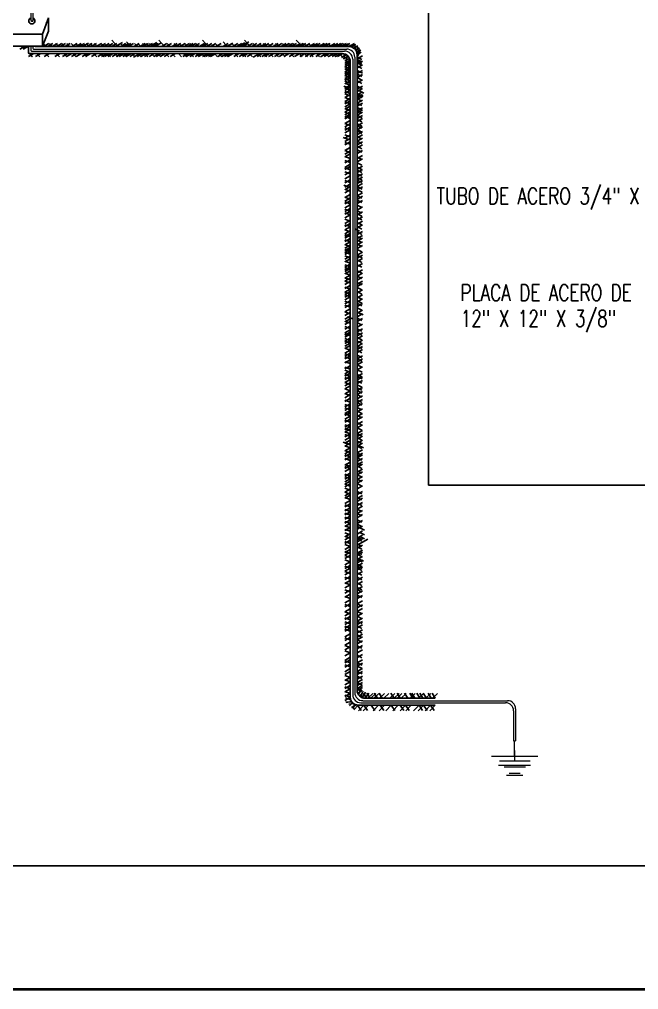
# Model space of a CAD drawing. Header units: inches. Extents: x 1693 to 10990, y 1878 to 5055.
# Drawn here: x 10072.1 to 10137.5, y 4328.7 to 4431.2 of the extents above; entities that cross this region are included whole.
import ezdxf

# ---------------------------------------------------------------- set-up
doc = ezdxf.new("R2010")
doc.units = ezdxf.units.IN
for name, color, linetype, lineweight in [('Bloques Electricas', 42, 'Continuous', 15), ('cable de cobre', 20, 'Continuous', 15), ('COTAS', 34, 'Continuous', 5), ('MUROS-05', 7, 'Continuous', 40)]:
    doc.layers.add(name, color=color, linetype=linetype, lineweight=lineweight)
for name, color, linetype in [('Mastil metalico', 144, 'Continuous'), ('muro concreto', 102, 'Continuous'), ('P02', 2, 'Continuous')]:
    doc.layers.add(name, color=color, linetype=linetype)
doc.styles.add('STYLE2', font='romand.shx', dxfattribs={"width": 1.5})

# ---------------------------------------------------------------- blocks, each defined once
blk = doc.blocks.new('pozo a tierra')
for p, q in [((-0.0927, 0.1342), (0.0923, 0.1342)), ((-0.0642, 0.0982), (0.0638, 0.0982)), ((-0.0331, 0.059), (0.0327, 0.059))]:
    blk.add_line(p, q)
blk.add_lwpolyline([(-0.0002, 0.1342), (-0.0002, 0.1953)])

msp = doc.modelspace()

# ---------------------------------------------------------------- linework, layer by layer
at = {"layer": 'cable de cobre'}
for p, q in [((10073.319, 4432.692), (10073.319, 4431.13)), ((10073.535, 4432.669), (10073.535, 4431.05)), ((10073.319, 4428.429), (10073.319, 4427.975)), ((10073.396, 4427.899), (10106.478, 4427.899)), ((10073.535, 4428.429), (10073.535, 4428.191)), ((10073.612, 4428.115), (10106.694, 4428.115)), ((10107.329, 4427.048), (10107.329, 4359.88)), ((10107.545, 4427.264), (10107.545, 4360.096)), ((10108.179, 4359.03), (10116.047, 4359.03)), ((10108.395, 4359.245), (10116.047, 4359.245)), ((10116.047, 4359.245), (10123.699, 4359.245)), ((10116.047, 4359.03), (10123.483, 4359.03)), ((10124.333, 4358.179), (10124.333, 4354.994)), ((10124.549, 4358.395), (10124.549, 4354.994)), ((10124.333, 4354.994), (10124.549, 4354.994))]:
    msp.add_line(p, q, dxfattribs=at)
for centre, radius, start, end in [((10073.396, 4427.975), 0.0765, 180, 270), ((10073.612, 4428.191), 0.0765, 180, 270), ((10106.478, 4427.048), 0.85, 0, 90), ((10106.694, 4427.264), 0.85, 0, 90), ((10108.395, 4360.096), 0.85, 180, 270), ((10108.179, 4359.88), 0.85, 180, 270), ((10123.483, 4358.179), 0.85, 0, 90), ((10123.699, 4358.395), 0.85, 0, 90)]:
    msp.add_arc(centre, radius, start, end, dxfattribs=at)
at = {"layer": 'Mastil metalico'}
for p, q in [((10074.558, 4429.704), (10075.188, 4431.405)), ((10074.875, 4430.927), (10074.875, 4430.927)), ((10075.188, 4431.405), (10075.188, 4430.011)), ((10074.558, 4428.429), (10075.188, 4430.011)), ((10074.558, 4428.429), (10074.558, 4429.704)), ((10057.444, 4428.429), (10074.558, 4428.429)), ((10072.665, 4428.37), (10072.665, 4428.429))]:
    msp.add_line(p, q, dxfattribs=at)
msp.add_lwpolyline([(10057.444, 4429.704), (10074.558, 4429.704)], dxfattribs=at)
for centre, radius, start, end in [((10073.427, 4431.09), 0.324, 109.47122, 70.52878), ((10073.544, 4431.405), 0.355, 230.77293, 268.58102)]:
    msp.add_arc(centre, radius, start, end, dxfattribs=at)
at = {"layer": 'muro concreto'}
for p, q in [((10074.633, 4428.713), (10074.959, 4428.37)), ((10075.221, 4428.69), (10074.661, 4428.37)), ((10075.633, 4428.69), (10075.073, 4428.37)), ((10075.276, 4428.713), (10075.602, 4428.37)), ((10076.149, 4428.704), (10075.588, 4428.384)), ((10075.918, 4428.713), (10076.244, 4428.37)), ((10076.592, 4428.69), (10076.031, 4428.37)), ((10076.966, 4428.69), (10076.405, 4428.37)), ((10076.581, 4428.713), (10076.907, 4428.37)), ((10077.467, 4428.69), (10076.907, 4428.37)), ((10077.123, 4428.713), (10077.449, 4428.37)), ((10077.564, 4428.713), (10077.89, 4428.37)), ((10078.218, 4428.69), (10077.658, 4428.37)), ((10078.026, 4428.713), (10078.352, 4428.37)), ((10078.641, 4428.69), (10078.081, 4428.37)), ((10078.978, 4428.69), (10078.417, 4428.37)), ((10078.568, 4428.713), (10078.894, 4428.37)), ((10079.419, 4428.728), (10078.858, 4428.408)), ((10079.17, 4428.713), (10079.496, 4428.37)), ((10079.802, 4428.69), (10079.241, 4428.37)), ((10079.552, 4428.713), (10079.878, 4428.37)), ((10080.265, 4428.69), (10079.704, 4428.37)), ((10080.013, 4428.713), (10080.34, 4428.37)), ((10080.793, 4428.69), (10080.232, 4428.37)), ((10081.213, 4428.69), (10080.653, 4428.37)), ((10080.736, 4428.713), (10081.062, 4428.37)), ((10081.585, 4428.69), (10081.024, 4428.37)), ((10081.978, 4428.69), (10081.417, 4428.37)), ((10081.499, 4428.713), (10081.825, 4428.37)), ((10082.406, 4428.69), (10081.845, 4428.37)), ((10081.876, 4429.056), (10082.202, 4428.713)), ((10082.202, 4428.713), (10082.528, 4428.37)), ((10082.83, 4428.69), (10082.27, 4428.37)), ((10082.988, 4428.795), (10082.428, 4428.475)), ((10082.784, 4428.713), (10083.11, 4428.37)), ((10083.357, 4428.69), (10082.796, 4428.37)), ((10083.65, 4428.711), (10083.09, 4428.391)), ((10083.185, 4428.713), (10083.511, 4428.37)), ((10083.87, 4428.69), (10083.309, 4428.37)), ((10083.444, 4428.884), (10083.77, 4428.541)), ((10084.162, 4428.69), (10083.602, 4428.37)), ((10083.607, 4428.713), (10083.933, 4428.37)), ((10084.766, 4428.69), (10084.206, 4428.37)), ((10084.289, 4428.713), (10084.616, 4428.37)), ((10084.631, 4428.713), (10084.957, 4428.37)), ((10085.389, 4428.69), (10084.828, 4428.37)), ((10085.113, 4428.713), (10085.439, 4428.37)), ((10085.74, 4428.69), (10085.18, 4428.37)), ((10085.454, 4428.713), (10085.78, 4428.37)), ((10086.159, 4428.69), (10085.598, 4428.37)), ((10085.875, 4428.713), (10086.201, 4428.37)), ((10086.64, 4428.819), (10086.079, 4428.499)), ((10086.762, 4428.69), (10086.201, 4428.37)), ((10086.283, 4428.713), (10086.609, 4428.37)), ((10087.106, 4428.757), (10086.545, 4428.437)), ((10087.106, 4428.757), (10086.545, 4428.437)), ((10086.84, 4429.056), (10087.166, 4428.713)), ((10087.673, 4428.69), (10087.113, 4428.37)), ((10087.166, 4428.713), (10087.492, 4428.37)), ((10088.195, 4428.69), (10087.635, 4428.37)), ((10087.728, 4428.713), (10088.055, 4428.37)), ((10088.771, 4428.69), (10088.21, 4428.37)), ((10088.451, 4428.713), (10088.777, 4428.37)), ((10089.174, 4428.69), (10088.613, 4428.37)), ((10088.973, 4428.713), (10089.299, 4428.37)), ((10089.624, 4428.69), (10089.063, 4428.37)), ((10090.094, 4428.69), (10089.533, 4428.37)), ((10089.575, 4428.713), (10089.901, 4428.37)), ((10090.478, 4428.69), (10089.917, 4428.37)), ((10090.143, 4428.713), (10090.469, 4428.37)), ((10090.745, 4428.69), (10090.185, 4428.37)), ((10091.142, 4428.69), (10090.581, 4428.37)), ((10090.765, 4428.713), (10091.091, 4428.37)), ((10091.677, 4428.69), (10091.116, 4428.37)), ((10091.443, 4429.056), (10091.769, 4428.713)), ((10092.037, 4428.69), (10091.476, 4428.37)), ((10091.769, 4428.713), (10092.095, 4428.37)), ((10092.436, 4428.69), (10091.876, 4428.37)), ((10092.87, 4428.69), (10092.31, 4428.37)), ((10092.793, 4428.713), (10093.119, 4428.37)), ((10093.443, 4428.69), (10092.882, 4428.37)), ((10094.162, 4428.69), (10093.601, 4428.37)), ((10093.634, 4428.884), (10093.96, 4428.541)), ((10093.797, 4428.713), (10094.123, 4428.37)), ((10094.588, 4428.69), (10094.027, 4428.37)), ((10094.647, 4428.729), (10094.086, 4428.408)), ((10094.559, 4428.713), (10094.886, 4428.37)), ((10095.184, 4428.69), (10094.624, 4428.37)), ((10095.621, 4428.69), (10095.061, 4428.37)), ((10095.122, 4428.713), (10095.448, 4428.37)), ((10095.944, 4428.758), (10095.383, 4428.437)), ((10096.008, 4428.69), (10095.448, 4428.37)), ((10095.624, 4428.713), (10095.95, 4428.37)), ((10096.293, 4428.69), (10095.732, 4428.37)), ((10096.347, 4428.862), (10095.787, 4428.541)), ((10095.88, 4429.056), (10096.206, 4428.713)), ((10096.74, 4428.69), (10096.179, 4428.37)), ((10096.206, 4428.713), (10096.532, 4428.37)), ((10096.206, 4428.713), (10096.532, 4428.37)), ((10097.205, 4428.69), (10096.645, 4428.37)), ((10096.808, 4428.713), (10097.134, 4428.37)), ((10097.665, 4428.69), (10097.104, 4428.37)), ((10097.43, 4428.713), (10097.756, 4428.37)), ((10098.158, 4428.69), (10097.598, 4428.37)), ((10097.857, 4428.713), (10098.184, 4428.37)), ((10098.459, 4428.69), (10097.898, 4428.37)), ((10098.354, 4428.713), (10098.68, 4428.37)), ((10098.921, 4428.69), (10098.361, 4428.37)), ((10099.456, 4428.69), (10098.895, 4428.37)), ((10099.162, 4428.713), (10099.488, 4428.37)), ((10099.84, 4428.69), (10099.279, 4428.37)), ((10100.29, 4428.69), (10099.729, 4428.37)), ((10099.925, 4428.713), (10100.251, 4428.37)), ((10100.603, 4428.69), (10100.042, 4428.37)), ((10101.003, 4428.69), (10100.442, 4428.37)), ((10100.668, 4428.713), (10100.994, 4428.37)), ((10101.402, 4428.69), (10100.842, 4428.37)), ((10101.044, 4428.713), (10101.37, 4428.37)), ((10101.811, 4428.69), (10101.25, 4428.37)), ((10101.366, 4429.056), (10101.692, 4428.713)), ((10102.11, 4428.69), (10101.549, 4428.37)), ((10101.692, 4428.713), (10102.018, 4428.37)), ((10102.372, 4428.69), (10101.811, 4428.37)), ((10102.128, 4428.713), (10102.454, 4428.37)), ((10102.787, 4428.69), (10102.227, 4428.37)), ((10102.675, 4428.713), (10103.002, 4428.37)), ((10103.306, 4428.69), (10102.746, 4428.37)), ((10103.615, 4428.69), (10103.054, 4428.37)), ((10103.885, 4428.69), (10103.325, 4428.37)), ((10103.539, 4428.713), (10103.865, 4428.37)), ((10104.319, 4428.69), (10103.759, 4428.37)), ((10104.618, 4428.69), (10104.058, 4428.37)), ((10104.282, 4428.713), (10104.608, 4428.37)), ((10104.963, 4428.69), (10104.403, 4428.37)), ((10104.703, 4428.713), (10105.029, 4428.37)), ((10105.438, 4428.69), (10104.878, 4428.37)), ((10105.762, 4428.69), (10105.202, 4428.37)), ((10105.366, 4428.713), (10105.692, 4428.37)), ((10106.08, 4428.69), (10105.519, 4428.37)), ((10106.29, 4428.69), (10105.73, 4428.37)), ((10105.92, 4428.713), (10106.246, 4428.37)), ((10106.662, 4428.69), (10106.101, 4428.37)), ((10106.349, 4428.713), (10106.675, 4428.37)), ((10107.035, 4428.69), (10106.474, 4428.37)), ((10106.784, 4428.698), (10107.11, 4428.355)), ((10107.51, 4428.69), (10106.95, 4428.37)), ((10072.711, 4428.429), (10072.151, 4428.109)), ((10072.311, 4428.429), (10072.637, 4428.086)), ((10073.064, 4428.429), (10072.504, 4428.109)), ((10073.623, 4427.644), (10073.063, 4427.323)), ((10073.064, 4428.429), (10073.064, 4427.72)), ((10073.141, 4427.644), (10106.223, 4427.644)), ((10073.141, 4427.644), (10073.467, 4427.3)), ((10073.175, 4427.644), (10073.501, 4427.3)), ((10073.79, 4428.429), (10073.79, 4428.404)), ((10074.376, 4427.644), (10073.815, 4427.323)), ((10073.824, 4428.37), (10106.95, 4428.37)), ((10073.938, 4427.644), (10074.264, 4427.3)), ((10075.285, 4427.644), (10074.725, 4427.323)), ((10074.882, 4427.644), (10075.208, 4427.3)), ((10076.402, 4427.644), (10075.841, 4427.323)), ((10076.006, 4427.644), (10076.332, 4427.3)), ((10077.213, 4427.644), (10076.652, 4427.323)), ((10076.789, 4427.644), (10077.115, 4427.3)), ((10077.654, 4427.644), (10077.093, 4427.323)), ((10078.17, 4427.644), (10077.61, 4427.323)), ((10077.773, 4427.644), (10078.099, 4427.3)), ((10078.674, 4427.644), (10078.114, 4427.323)), ((10079.317, 4427.644), (10078.756, 4427.323)), ((10078.917, 4427.644), (10079.243, 4427.3)), ((10079.67, 4427.644), (10079.109, 4427.323)), ((10080.275, 4427.644), (10079.714, 4427.323)), ((10079.961, 4427.644), (10080.287, 4427.3)), ((10080.964, 4427.644), (10080.403, 4427.323)), ((10080.704, 4427.644), (10081.03, 4427.3)), ((10081.334, 4427.644), (10080.774, 4427.323)), ((10081.668, 4427.644), (10081.107, 4427.323)), ((10081.426, 4427.644), (10081.753, 4427.3)), ((10082.02, 4427.644), (10081.459, 4427.323)), ((10082.462, 4427.644), (10081.901, 4427.323)), ((10082.229, 4427.644), (10082.556, 4427.3)), ((10082.899, 4427.644), (10082.339, 4427.323)), ((10083.206, 4427.644), (10082.645, 4427.323)), ((10083.599, 4427.644), (10083.038, 4427.323)), ((10083.113, 4427.644), (10083.439, 4427.3)), ((10083.936, 4427.644), (10083.375, 4427.323)), ((10084.351, 4427.644), (10083.79, 4427.323)), ((10084.016, 4427.644), (10084.342, 4427.3)), ((10085.12, 4427.644), (10084.559, 4427.323)), ((10084.638, 4427.644), (10084.965, 4427.3)), ((10085.488, 4427.644), (10084.927, 4427.323)), ((10085.897, 4427.644), (10085.336, 4427.323)), ((10085.349, 4427.644), (10085.675, 4427.3)), ((10086.376, 4427.644), (10085.816, 4427.323)), ((10086.052, 4427.644), (10086.378, 4427.3)), ((10086.862, 4427.644), (10086.301, 4427.323)), ((10087.122, 4427.644), (10086.561, 4427.323)), ((10086.714, 4427.644), (10087.04, 4427.3)), ((10087.538, 4427.644), (10086.977, 4427.323)), ((10087.962, 4427.644), (10087.401, 4427.323)), ((10087.578, 4427.644), (10087.904, 4427.3)), ((10088.593, 4427.644), (10088.033, 4427.323)), ((10088.24, 4427.644), (10088.566, 4427.3)), ((10088.923, 4427.644), (10089.249, 4427.3)), ((10089.95, 4427.644), (10089.39, 4427.323)), ((10089.424, 4427.644), (10089.751, 4427.3)), ((10090.297, 4427.644), (10089.736, 4427.323)), ((10090.693, 4427.644), (10090.132, 4427.323)), ((10090.167, 4427.644), (10090.493, 4427.3)), ((10091.244, 4427.644), (10090.683, 4427.323)), ((10090.77, 4427.644), (10091.096, 4427.3)), ((10091.604, 4427.644), (10091.043, 4427.323)), ((10091.372, 4427.644), (10091.698, 4427.3)), ((10092.034, 4427.644), (10091.474, 4427.323)), ((10092.337, 4427.644), (10091.777, 4427.323)), ((10092.034, 4427.644), (10092.36, 4427.3)), ((10092.665, 4427.644), (10092.105, 4427.323)), ((10092.882, 4427.644), (10092.321, 4427.323)), ((10092.724, 4427.644), (10093.05, 4427.3)), ((10093.647, 4427.644), (10093.087, 4427.323)), ((10093.179, 4427.644), (10093.505, 4427.3)), ((10094.047, 4427.644), (10093.486, 4427.323)), ((10094.338, 4427.644), (10093.777, 4427.323)), ((10093.861, 4427.644), (10094.187, 4427.3)), ((10094.697, 4427.644), (10094.136, 4427.323)), ((10095.32, 4427.644), (10094.759, 4427.323)), ((10094.865, 4427.644), (10095.191, 4427.3)), ((10095.88, 4427.644), (10095.319, 4427.323)), ((10096.264, 4427.644), (10095.703, 4427.323)), ((10095.728, 4427.644), (10096.054, 4427.3)), ((10096.74, 4427.644), (10096.18, 4427.323)), ((10096.431, 4427.644), (10096.757, 4427.3)), ((10097.803, 4427.644), (10097.243, 4427.323)), ((10097.294, 4427.644), (10097.62, 4427.3)), ((10098.301, 4427.644), (10097.741, 4427.323)), ((10097.916, 4427.644), (10098.242, 4427.3)), ((10098.555, 4427.644), (10097.994, 4427.323)), ((10098.982, 4427.644), (10098.422, 4427.323)), ((10098.605, 4427.644), (10098.931, 4427.3)), ((10099.627, 4427.644), (10099.067, 4427.323)), ((10099.181, 4427.644), (10099.507, 4427.3)), ((10100.126, 4427.644), (10099.565, 4427.323)), ((10099.87, 4427.644), (10100.196, 4427.3)), ((10100.624, 4427.644), (10100.063, 4427.323)), ((10101.187, 4427.644), (10100.626, 4427.323)), ((10100.795, 4427.644), (10101.121, 4427.3)), ((10101.733, 4427.644), (10101.173, 4427.323)), ((10101.678, 4427.644), (10102.004, 4427.3)), ((10102.312, 4427.644), (10101.752, 4427.323)), ((10102.24, 4427.644), (10102.566, 4427.3)), ((10102.878, 4427.644), (10102.318, 4427.323)), ((10103.346, 4427.644), (10102.785, 4427.323)), ((10102.822, 4427.644), (10103.149, 4427.3)), ((10104.007, 4427.644), (10103.446, 4427.323)), ((10103.505, 4427.644), (10103.831, 4427.3)), ((10104.864, 4427.644), (10104.303, 4427.323)), ((10104.469, 4427.644), (10104.795, 4427.3)), ((10105.346, 4427.644), (10104.786, 4427.323)), ((10105.705, 4427.644), (10105.145, 4427.323)), ((10105.231, 4427.644), (10105.558, 4427.3)), ((10106.083, 4427.644), (10105.522, 4427.323)), ((10106.29, 4427.644), (10105.73, 4427.323)), ((10105.92, 4427.644), (10106.246, 4427.3)), ((10107.672, 4428.607), (10107.194, 4428.334)), ((10107.232, 4428.61), (10107.354, 4428.267)), ((10107.875, 4428.452), (10107.448, 4428.208)), ((10107.56, 4428.628), (10107.588, 4428.081)), ((10108.058, 4428.22), (10107.657, 4427.991)), ((10107.887, 4428.337), (10107.719, 4427.88)), ((10108.192, 4427.995), (10107.767, 4427.752)), ((10108.044, 4428.108), (10107.794, 4427.615)), ((10108.1, 4427.824), (10107.8, 4427.266)), ((10108.212, 4427.779), (10107.8, 4427.52)), ((10084.713, 4427.565), (10084.153, 4427.244)), ((10097.366, 4427.567), (10096.806, 4427.247)), ((10104.498, 4427.612), (10103.938, 4427.292)), ((10106.662, 4427.522), (10106.135, 4427.221)), ((10106.855, 4427.362), (10106.331, 4427.074)), ((10106.418, 4427.621), (10106.418, 4427.052)), ((10107.006, 4427.126), (10106.498, 4426.836)), ((10106.508, 4426.696), (10107.074, 4426.488)), ((10107.064, 4426.922), (10106.564, 4426.637)), ((10107.074, 4426.755), (10106.58, 4426.473)), ((10106.775, 4427.44), (10106.604, 4426.799)), ((10107.074, 4426.793), (10107.074, 4359.625)), ((10107.8, 4427.52), (10107.8, 4360.345)), ((10108.36, 4427.399), (10107.8, 4427.078)), ((10107.8, 4427.266), (10108.313, 4427.009)), ((10107.8, 4427.004), (10108.313, 4426.746)), ((10107.8, 4426.845), (10108.313, 4426.587)), ((10107.8, 4426.675), (10108.313, 4426.418)), ((10108.362, 4426.82), (10107.801, 4426.5)), ((10106.508, 4426.49), (10107.074, 4426.282)), ((10106.508, 4426.221), (10107.074, 4426.013)), ((10106.508, 4426.011), (10107.074, 4425.804)), ((10106.508, 4425.714), (10107.074, 4425.507)), ((10107.074, 4426.564), (10106.513, 4426.244)), ((10107.074, 4426.282), (10106.513, 4425.962)), ((10107.074, 4426.013), (10106.513, 4425.693)), ((10107.074, 4425.804), (10106.513, 4425.483)), ((10107.074, 4425.601), (10106.513, 4425.28)), ((10107.8, 4426.326), (10108.313, 4426.069)), ((10108.362, 4426.456), (10107.801, 4426.136)), ((10108.362, 4425.847), (10107.801, 4425.527)), ((10107.858, 4425.818), (10108.371, 4425.561)), ((10106.508, 4425.53), (10107.074, 4425.322)), ((10106.508, 4425.305), (10107.074, 4425.097)), ((10106.508, 4424.95), (10107.074, 4424.742)), ((10106.508, 4424.716), (10107.074, 4424.508)), ((10107.074, 4425.322), (10106.513, 4425.001)), ((10107.074, 4425.097), (10106.513, 4424.777)), ((10107.074, 4424.742), (10106.513, 4424.422)), ((10107.8, 4425.474), (10108.313, 4425.217)), ((10108.36, 4425.416), (10107.8, 4425.096)), ((10107.8, 4425.096), (10108.313, 4424.838)), ((10108.36, 4424.858), (10107.8, 4424.538)), ((10107.8, 4424.747), (10108.313, 4424.49)), ((10106.383, 4424.207), (10106.949, 4423.999)), ((10106.508, 4424.519), (10107.074, 4424.311)), ((10106.508, 4423.981), (10107.074, 4423.773)), ((10106.508, 4423.618), (10107.074, 4423.41)), ((10107.074, 4424.311), (10106.513, 4423.991)), ((10107.074, 4424.07), (10106.513, 4423.75)), ((10107.074, 4423.773), (10106.513, 4423.453)), ((10107.8, 4424.198), (10108.313, 4423.941)), ((10108.362, 4424.199), (10107.801, 4423.879)), ((10108.362, 4423.935), (10107.801, 4423.615)), ((10108.362, 4423.585), (10107.801, 4423.265)), ((10107.984, 4423.719), (10108.498, 4423.462)), ((10106.508, 4423.376), (10107.074, 4423.168)), ((10106.508, 4423.003), (10107.074, 4422.796)), ((10106.508, 4422.529), (10107.074, 4422.322)), ((10107.074, 4423.316), (10106.513, 4422.996)), ((10107.074, 4422.885), (10106.513, 4422.565)), ((10107.074, 4422.645), (10106.513, 4422.325)), ((10108.36, 4423.306), (10107.8, 4422.986)), ((10108.36, 4423.098), (10107.8, 4422.778)), ((10107.8, 4422.861), (10108.313, 4422.603)), ((10108.36, 4422.722), (10107.8, 4422.402)), ((10107.801, 4423.265), (10108.315, 4423.007)), ((10107.935, 4423.341), (10108.449, 4423.084)), ((10106.508, 4421.822), (10107.074, 4421.614)), ((10107.074, 4422.322), (10106.513, 4422.001)), ((10107.074, 4422.078), (10106.513, 4421.757)), ((10107.074, 4421.78), (10106.513, 4421.459)), ((10107.8, 4422.389), (10108.313, 4422.131)), ((10108.36, 4422.388), (10107.8, 4422.067)), ((10107.8, 4421.932), (10108.313, 4421.675)), ((10108.36, 4421.906), (10107.8, 4421.585)), ((10108.36, 4421.683), (10107.8, 4421.363)), ((10107.8, 4421.598), (10108.313, 4421.341)), ((10106.508, 4421.432), (10107.074, 4421.225)), ((10106.508, 4420.982), (10107.074, 4420.774)), ((10107.074, 4421.472), (10106.513, 4421.152)), ((10107.074, 4421.225), (10106.513, 4420.904)), ((10107.074, 4421.051), (10106.513, 4420.731)), ((10107.074, 4420.569), (10106.513, 4420.249)), ((10108.36, 4421.429), (10107.8, 4421.109)), ((10107.8, 4421.109), (10108.313, 4420.852)), ((10108.36, 4421.079), (10107.8, 4420.759)), ((10108.36, 4420.785), (10107.8, 4420.465)), ((10107.8, 4420.677), (10108.313, 4420.42)), ((10106.508, 4420.241), (10107.074, 4420.033)), ((10106.508, 4419.772), (10107.074, 4419.564)), ((10107.074, 4420.198), (10106.513, 4419.878)), ((10107.074, 4419.852), (10106.513, 4419.532)), ((10107.074, 4419.564), (10106.513, 4419.244)), ((10108.36, 4420.328), (10107.8, 4420.008)), ((10107.8, 4420.215), (10108.313, 4419.958)), ((10107.8, 4420.008), (10108.313, 4419.751)), ((10108.36, 4419.892), (10107.8, 4419.572)), ((10107.8, 4419.599), (10108.313, 4419.342)), ((10107.8, 4419.462), (10108.313, 4419.205)), ((10106.316, 4418.775), (10106.882, 4418.567)), ((10106.508, 4419.036), (10107.074, 4418.828)), ((10107.074, 4419), (10106.513, 4418.68)), ((10107.074, 4418.677), (10106.513, 4418.356)), ((10108.36, 4419.385), (10107.8, 4419.064)), ((10108.36, 4419.06), (10107.8, 4418.74)), ((10107.8, 4418.857), (10108.313, 4418.599)), ((10108.36, 4418.705), (10107.8, 4418.385)), ((10106.508, 4418.254), (10107.074, 4418.046)), ((10106.508, 4417.405), (10107.074, 4417.197)), ((10107.074, 4418.297), (10106.513, 4417.977)), ((10107.074, 4417.698), (10106.513, 4417.378)), ((10107.8, 4418.385), (10108.313, 4418.128)), ((10108.36, 4418.309), (10107.8, 4417.989)), ((10108.36, 4417.99), (10107.8, 4417.669)), ((10107.8, 4417.841), (10108.313, 4417.583)), ((10107.8, 4417.473), (10108.313, 4417.216)), ((10108.36, 4417.406), (10107.8, 4417.086)), ((10106.508, 4416.765), (10107.074, 4416.557)), ((10107.074, 4417.314), (10106.513, 4416.994)), ((10107.074, 4417.055), (10106.513, 4416.735)), ((10107.074, 4416.408), (10106.513, 4416.088)), ((10108.36, 4416.853), (10107.8, 4416.533)), ((10107.8, 4416.683), (10108.313, 4416.425)), ((10108.36, 4416.499), (10107.8, 4416.178)), ((10106.508, 4416.318), (10107.074, 4416.11)), ((10106.508, 4415.561), (10107.074, 4415.353)), ((10107.074, 4415.933), (10106.513, 4415.612)), ((10107.074, 4415.714), (10106.513, 4415.394)), ((10107.8, 4416.082), (10108.313, 4415.825)), ((10108.36, 4415.743), (10107.8, 4415.422)), ((10107.8, 4415.641), (10108.313, 4415.384)), ((10108.362, 4415.382), (10107.801, 4415.062)), ((10106.508, 4415.128), (10107.074, 4414.921)), ((10107.074, 4415.134), (10106.513, 4414.814)), ((10107.074, 4414.728), (10106.513, 4414.408)), ((10107.8, 4415.318), (10108.313, 4415.061)), ((10108.36, 4414.931), (10107.8, 4414.611)), ((10107.8, 4414.928), (10108.313, 4414.671)), ((10108.36, 4414.581), (10107.8, 4414.261)), ((10107.8, 4414.533), (10108.313, 4414.276)), ((10106.407, 4413.722), (10106.973, 4413.515)), ((10106.508, 4414.213), (10107.074, 4414.005)), ((10106.508, 4413.309), (10107.074, 4413.101)), ((10107.074, 4414.286), (10106.513, 4413.965)), ((10107.074, 4413.845), (10106.513, 4413.525)), ((10107.074, 4413.572), (10106.513, 4413.252)), ((10107.8, 4414.261), (10108.313, 4414.003)), ((10108.36, 4414.211), (10107.8, 4413.891)), ((10108.362, 4413.897), (10107.801, 4413.577)), ((10107.801, 4413.577), (10108.315, 4413.319)), ((10108.362, 4413.552), (10107.801, 4413.232)), ((10106.508, 4412.452), (10107.074, 4412.244)), ((10107.074, 4413.244), (10106.513, 4412.924)), ((10107.074, 4412.737), (10106.513, 4412.416)), ((10107.074, 4412.359), (10106.513, 4412.039)), ((10107.8, 4412.607), (10108.313, 4412.349)), ((10108.36, 4412.55), (10107.8, 4412.23)), ((10107.801, 4413.232), (10108.315, 4412.974)), ((10108.362, 4412.928), (10107.801, 4412.608)), ((10106.508, 4411.977), (10107.074, 4411.77)), ((10107.074, 4412.084), (10106.513, 4411.764)), ((10107.074, 4411.659), (10106.513, 4411.339)), ((10107.074, 4411.266), (10106.513, 4410.946)), ((10107.8, 4412.15), (10108.313, 4411.893)), ((10108.36, 4412.103), (10107.8, 4411.783)), ((10107.8, 4411.608), (10108.313, 4411.351)), ((10108.36, 4411.424), (10107.8, 4411.103)), ((10106.508, 4411.179), (10107.074, 4410.971)), ((10106.508, 4410.816), (10107.074, 4410.608)), ((10107.074, 4410.971), (10106.513, 4410.651)), ((10107.074, 4410.604), (10106.513, 4410.284)), ((10107.8, 4411.026), (10108.313, 4410.768)), ((10108.36, 4410.902), (10107.8, 4410.582)), ((10107.8, 4410.714), (10108.313, 4410.457)), ((10108.36, 4410.39), (10107.8, 4410.07)), ((10107.8, 4410.312), (10108.313, 4410.055)), ((10106.508, 4410.125), (10107.074, 4409.918)), ((10106.508, 4409.551), (10107.074, 4409.343)), ((10107.074, 4409.999), (10106.513, 4409.679)), ((10107.074, 4409.691), (10106.513, 4409.371)), ((10107.074, 4409.337), (10106.513, 4409.017)), ((10108.36, 4409.939), (10107.8, 4409.618)), ((10107.8, 4409.786), (10108.313, 4409.529)), ((10108.36, 4409.543), (10107.8, 4409.223)), ((10107.8, 4409.347), (10108.313, 4409.09)), ((10106.508, 4408.994), (10107.074, 4408.786)), ((10106.508, 4408.511), (10107.074, 4408.303)), ((10107.074, 4408.903), (10106.513, 4408.583)), ((10107.074, 4408.614), (10106.513, 4408.294)), ((10107.074, 4408.43), (10106.513, 4408.11)), ((10107.545, 4409.122), (10108.058, 4408.865)), ((10107.8, 4408.781), (10108.313, 4408.523)), ((10108.36, 4408.397), (10107.8, 4408.077)), ((10107.8, 4408.288), (10108.313, 4408.031)), ((10108.362, 4408.843), (10107.801, 4408.522)), ((10106.508, 4407.935), (10107.074, 4407.728)), ((10106.508, 4407.457), (10107.074, 4407.25)), ((10107.074, 4408.105), (10106.513, 4407.785)), ((10107.074, 4407.728), (10106.513, 4407.407)), ((10107.074, 4407.385), (10106.513, 4407.065)), ((10107.074, 4407.147), (10106.513, 4406.827)), ((10108.36, 4408.118), (10107.8, 4407.798)), ((10107.8, 4407.911), (10108.313, 4407.654)), ((10107.8, 4407.509), (10108.313, 4407.252)), ((10108.362, 4407.733), (10107.801, 4407.413)), ((10108.362, 4407.347), (10107.801, 4407.027)), ((10106.508, 4406.934), (10107.074, 4406.726)), ((10106.508, 4406.65), (10107.074, 4406.442)), ((10106.508, 4406.242), (10107.074, 4406.035)), ((10107.074, 4406.942), (10106.513, 4406.622)), ((10107.074, 4406.726), (10106.513, 4406.406)), ((10107.074, 4406.229), (10106.513, 4405.908)), ((10107.8, 4406.934), (10108.313, 4406.677)), ((10107.8, 4406.934), (10108.313, 4406.677)), ((10108.362, 4406.642), (10107.801, 4406.322)), ((10108.362, 4406.323), (10107.801, 4406.003)), ((10107.801, 4406.322), (10108.315, 4406.065)), ((10106.508, 4405.71), (10107.074, 4405.502)), ((10106.508, 4405.312), (10107.074, 4405.104)), ((10107.074, 4405.934), (10106.513, 4405.613)), ((10107.074, 4405.38), (10106.513, 4405.06)), ((10107.074, 4405.104), (10106.513, 4404.784)), ((10107.8, 4405.821), (10108.313, 4405.564)), ((10107.8, 4405.32), (10108.313, 4405.063)), ((10108.362, 4405.968), (10107.801, 4405.648)), ((10108.362, 4405.45), (10107.801, 4405.13)), ((10106.508, 4405.013), (10107.074, 4404.805)), ((10106.508, 4404.439), (10107.074, 4404.231)), ((10107.074, 4404.936), (10106.513, 4404.616)), ((10107.074, 4404.671), (10106.513, 4404.351)), ((10107.074, 4404.227), (10106.513, 4403.907)), ((10107.8, 4404.689), (10108.313, 4404.431)), ((10108.361, 4404.432), (10107.8, 4404.112)), ((10107.8, 4404.112), (10108.313, 4403.855)), ((10108.362, 4404.77), (10107.801, 4404.45)), ((10106.508, 4403.948), (10107.074, 4403.74)), ((10106.508, 4403.599), (10107.074, 4403.391)), ((10107.074, 4403.897), (10106.513, 4403.577)), ((10107.074, 4403.561), (10106.513, 4403.241)), ((10107.074, 4403.137), (10106.513, 4402.817)), ((10108.361, 4404.006), (10107.8, 4403.686)), ((10108.361, 4403.59), (10107.8, 4403.27)), ((10107.8, 4403.445), (10108.313, 4403.187)), ((10108.361, 4403.326), (10107.8, 4403.006)), ((10106.508, 4402.952), (10107.074, 4402.744)), ((10106.508, 4402.403), (10107.074, 4402.196)), ((10106.508, 4402.125), (10107.074, 4401.917)), ((10107.074, 4402.744), (10106.513, 4402.424)), ((10107.074, 4402.506), (10106.513, 4402.186)), ((10107.074, 4402.196), (10106.513, 4401.875)), ((10107.8, 4402.919), (10108.313, 4402.662)), ((10108.361, 4402.656), (10107.8, 4402.336)), ((10107.8, 4402.476), (10108.313, 4402.219)), ((10108.361, 4402.131), (10107.8, 4401.81)), ((10106.508, 4401.46), (10107.074, 4401.252)), ((10106.508, 4401.054), (10107.074, 4400.846)), ((10107.074, 4401.917), (10106.513, 4401.597)), ((10107.074, 4401.489), (10106.513, 4401.169)), ((10107.074, 4401.115), (10106.513, 4400.795)), ((10107.8, 4401.943), (10108.313, 4401.686)), ((10108.361, 4401.704), (10107.8, 4401.384)), ((10107.8, 4401.516), (10108.313, 4401.259)), ((10107.8, 4401.24), (10108.313, 4400.983)), ((10108.361, 4401.227), (10107.8, 4400.907)), ((10106.508, 4400.355), (10107.074, 4400.147)), ((10107.074, 4400.65), (10106.513, 4400.33)), ((10107.074, 4400.276), (10106.513, 4399.955)), ((10107.8, 4400.772), (10108.313, 4400.515)), ((10108.361, 4400.512), (10107.8, 4400.192)), ((10107.8, 4400.321), (10108.313, 4400.064)), ((10108.361, 4400.133), (10107.8, 4399.812)), ((10107.926, 4400.264), (10108.439, 4400.007)), ((10106.508, 4399.348), (10107.074, 4399.14)), ((10107.074, 4399.886), (10106.513, 4399.565)), ((10107.074, 4399.604), (10106.513, 4399.283)), ((10107.074, 4399.319), (10106.513, 4398.999)), ((10106.763, 4399.806), (10107.329, 4399.598)), ((10107.8, 4399.673), (10108.313, 4399.415)), ((10108.361, 4399.651), (10107.8, 4399.33)), ((10107.8, 4399.205), (10108.313, 4398.948)), ((10108.361, 4399.042), (10107.8, 4398.721)), ((10106.508, 4398.782), (10107.074, 4398.575)), ((10106.508, 4398.059), (10107.074, 4397.851)), ((10107.074, 4398.825), (10106.513, 4398.504)), ((10107.074, 4398.435), (10106.513, 4398.114)), ((10107.074, 4398.184), (10106.513, 4397.864)), ((10107.074, 4397.973), (10106.513, 4397.652)), ((10108.361, 4398.55), (10107.8, 4398.229)), ((10107.8, 4398.548), (10108.313, 4398.291)), ((10107.8, 4398.14), (10108.313, 4397.883)), ((10108.361, 4398.108), (10107.8, 4397.788)), ((10106.508, 4397.511), (10107.074, 4397.304)), ((10106.508, 4397.232), (10107.074, 4397.025)), ((10107.074, 4397.561), (10106.513, 4397.24)), ((10107.074, 4397.304), (10106.513, 4396.983)), ((10107.074, 4397.025), (10106.513, 4396.704)), ((10108.361, 4397.804), (10107.8, 4397.484)), ((10107.8, 4397.64), (10108.313, 4397.383)), ((10108.361, 4397.332), (10107.8, 4397.012)), ((10107.8, 4397.238), (10108.313, 4396.98)), ((10108.361, 4397.008), (10107.8, 4396.688)), ((10106.508, 4396.513), (10107.074, 4396.306)), ((10106.508, 4395.905), (10107.074, 4395.697)), ((10107.074, 4396.788), (10106.513, 4396.467)), ((10107.074, 4396.306), (10106.513, 4395.985)), ((10107.074, 4395.97), (10106.513, 4395.649)), ((10107.8, 4396.712), (10108.313, 4396.455)), ((10108.361, 4396.688), (10107.8, 4396.368)), ((10107.8, 4396.278), (10108.313, 4396.02)), ((10108.362, 4396.353), (10107.801, 4396.033)), ((10106.508, 4395.58), (10107.074, 4395.372)), ((10106.508, 4395.073), (10107.074, 4394.865)), ((10107.074, 4395.697), (10106.513, 4395.377)), ((10107.074, 4395.267), (10106.513, 4394.946)), ((10107.8, 4395.769), (10108.313, 4395.512)), ((10107.8, 4395.385), (10108.313, 4395.128)), ((10108.361, 4395.356), (10107.8, 4395.035)), ((10108.361, 4395.071), (10107.8, 4394.751)), ((10108.362, 4395.706), (10107.801, 4395.385)), ((10106.508, 4394.498), (10107.074, 4394.291)), ((10106.508, 4394.166), (10107.074, 4393.958)), ((10107.074, 4394.651), (10106.513, 4394.331)), ((10107.074, 4394.106), (10106.513, 4393.786)), ((10107.074, 4393.85), (10106.513, 4393.53)), ((10107.8, 4394.751), (10108.313, 4394.494)), ((10108.362, 4394.534), (10107.801, 4394.213)), ((10107.801, 4394.213), (10108.315, 4393.956)), ((10108.362, 4393.83), (10107.801, 4393.51)), ((10106.508, 4393.721), (10107.074, 4393.514)), ((10106.508, 4393.417), (10107.074, 4393.209)), ((10106.508, 4392.886), (10107.074, 4392.678)), ((10107.074, 4393.514), (10106.513, 4393.193)), ((10107.074, 4393.193), (10106.513, 4392.873)), ((10107.074, 4392.854), (10106.513, 4392.534)), ((10107.8, 4393.728), (10108.313, 4393.471)), ((10108.361, 4393.095), (10107.8, 4392.774)), ((10107.8, 4393.055), (10108.313, 4392.798)), ((10107.801, 4393.51), (10108.315, 4393.253)), ((10108.362, 4393.48), (10107.801, 4393.16)), ((10106.508, 4392.191), (10107.074, 4391.983)), ((10107.074, 4392.531), (10106.513, 4392.211)), ((10107.074, 4391.983), (10106.513, 4391.663)), ((10107.8, 4392.62), (10108.313, 4392.363)), ((10107.8, 4392.62), (10108.313, 4392.363)), ((10108.361, 4392.334), (10107.8, 4392.013)), ((10107.8, 4392.303), (10108.313, 4392.046)), ((10107.8, 4392.013), (10108.313, 4391.756)), ((10108.361, 4391.914), (10107.8, 4391.593)), ((10106.508, 4391.721), (10107.074, 4391.513)), ((10106.508, 4390.997), (10107.074, 4390.789)), ((10107.074, 4391.587), (10106.513, 4391.266)), ((10107.074, 4391.201), (10106.513, 4390.881)), ((10107.8, 4391.593), (10108.313, 4391.336)), ((10108.361, 4391.472), (10107.8, 4391.152)), ((10108.361, 4391.061), (10107.8, 4390.741)), ((10107.8, 4391.023), (10108.313, 4390.766)), ((10107.8, 4390.741), (10108.313, 4390.484)), ((10106.508, 4390.531), (10107.074, 4390.323)), ((10106.508, 4390.208), (10107.074, 4390)), ((10107.074, 4390.627), (10106.513, 4390.307)), ((10107.074, 4390.25), (10106.513, 4389.929)), ((10107.074, 4389.929), (10106.513, 4389.609)), ((10107.074, 4389.704), (10106.513, 4389.384)), ((10108.361, 4390.655), (10107.8, 4390.335)), ((10107.8, 4390.227), (10108.313, 4389.97)), ((10108.361, 4390.077), (10107.8, 4389.757)), ((10107.8, 4389.841), (10108.313, 4389.584)), ((10107.8, 4389.841), (10108.313, 4389.584)), ((10106.508, 4389.568), (10107.074, 4389.36)), ((10106.508, 4388.894), (10107.074, 4388.686)), ((10107.074, 4389.321), (10106.513, 4389)), ((10107.074, 4389.01), (10106.513, 4388.69)), ((10108.361, 4389.586), (10107.8, 4389.265)), ((10107.8, 4389.39), (10108.313, 4389.133)), ((10108.361, 4389.256), (10107.8, 4388.936)), ((10108.361, 4388.764), (10107.8, 4388.444)), ((10106.508, 4388.412), (10107.074, 4388.205)), ((10106.508, 4388.02), (10107.074, 4387.812)), ((10106.508, 4387.667), (10107.074, 4387.46)), ((10107.074, 4388.471), (10106.513, 4388.151)), ((10107.074, 4388.205), (10106.513, 4387.884)), ((10107.074, 4387.951), (10106.513, 4387.631)), ((10107.8, 4388.63), (10108.313, 4388.373)), ((10108.361, 4388.404), (10107.8, 4388.083)), ((10107.8, 4388.083), (10108.313, 4387.826)), ((10108.361, 4387.79), (10107.8, 4387.469)), ((10106.508, 4387.371), (10107.074, 4387.163)), ((10107.074, 4387.46), (10106.513, 4387.139)), ((10107.074, 4387.101), (10106.513, 4386.781)), ((10107.074, 4386.778), (10106.513, 4386.458)), ((10108.361, 4387.477), (10107.8, 4387.157)), ((10107.8, 4387.469), (10108.313, 4387.212)), ((10108.361, 4387.208), (10107.8, 4386.888)), ((10107.8, 4387.046), (10108.313, 4386.789)), ((10108.361, 4386.762), (10107.8, 4386.441)), ((10107.8, 4386.685), (10108.314, 4386.428)), ((10106.325, 4386.559), (10106.891, 4386.351)), ((10106.508, 4386.524), (10107.074, 4386.316)), ((10106.508, 4386.172), (10107.074, 4385.964)), ((10106.508, 4385.675), (10107.074, 4385.467)), ((10107.074, 4386.455), (10106.513, 4386.135)), ((10107.074, 4385.964), (10106.513, 4385.644)), ((10107.074, 4385.641), (10106.513, 4385.32)), ((10108.361, 4386.462), (10107.8, 4386.142)), ((10107.8, 4386.142), (10108.314, 4385.885)), ((10108.361, 4385.742), (10107.8, 4385.422)), ((10107.943, 4386.224), (10108.456, 4385.966)), ((10106.508, 4385.224), (10107.074, 4385.017)), ((10106.508, 4384.834), (10107.074, 4384.627)), ((10107.074, 4385.368), (10106.513, 4385.048)), ((10107.074, 4385.017), (10106.513, 4384.696)), ((10107.8, 4385.422), (10108.314, 4385.164)), ((10108.361, 4385.397), (10107.8, 4385.077)), ((10108.361, 4385.235), (10107.8, 4384.915)), ((10107.8, 4384.915), (10108.314, 4384.658)), ((10108.361, 4384.849), (10107.8, 4384.529)), ((10106.508, 4384.21), (10107.074, 4384.003)), ((10106.508, 4383.995), (10107.074, 4383.787)), ((10107.074, 4384.468), (10106.513, 4384.148)), ((10107.074, 4384.11), (10106.513, 4383.79)), ((10107.074, 4383.787), (10106.513, 4383.467)), ((10108.361, 4384.494), (10107.8, 4384.174)), ((10107.8, 4384.387), (10108.314, 4384.13)), ((10107.8, 4384.051), (10108.314, 4383.793)), ((10108.361, 4383.723), (10107.8, 4383.403)), ((10108.362, 4384.23), (10107.801, 4383.91)), ((10106.508, 4383.177), (10107.074, 4382.969)), ((10106.508, 4382.891), (10107.074, 4382.683)), ((10107.074, 4383.292), (10106.513, 4382.972)), ((10107.074, 4382.969), (10106.513, 4382.649)), ((10107.074, 4382.683), (10106.513, 4382.363)), ((10107.8, 4383.542), (10108.314, 4383.285)), ((10108.361, 4382.948), (10107.8, 4382.628)), ((10107.8, 4382.656), (10108.313, 4382.398)), ((10108.361, 4382.553), (10107.8, 4382.232)), ((10108.362, 4383.43), (10107.801, 4383.11)), ((10107.801, 4383.11), (10108.315, 4382.853)), ((10106.508, 4382.141), (10107.074, 4381.933)), ((10106.508, 4381.717), (10107.074, 4381.509)), ((10107.074, 4382.446), (10106.513, 4382.125)), ((10107.074, 4382.177), (10106.513, 4381.856)), ((10107.074, 4381.612), (10106.513, 4381.292)), ((10107.8, 4382.18), (10108.313, 4381.922)), ((10108.361, 4381.964), (10107.8, 4381.644)), ((10106.508, 4381.276), (10107.074, 4381.068)), ((10106.508, 4380.718), (10107.074, 4380.51)), ((10107.074, 4381.21), (10106.513, 4380.889)), ((10107.074, 4380.966), (10106.513, 4380.646)), ((10108.361, 4381.36), (10107.8, 4381.04)), ((10107.8, 4381.345), (10108.314, 4381.088)), ((10108.361, 4380.934), (10107.8, 4380.614)), ((10107.8, 4380.713), (10108.314, 4380.456)), ((10108.361, 4380.63), (10107.8, 4380.31)), ((10106.508, 4379.936), (10107.074, 4379.728)), ((10106.508, 4379.453), (10107.074, 4379.245)), ((10107.074, 4380.411), (10106.513, 4380.091)), ((10107.074, 4380.034), (10106.513, 4379.714)), ((10107.074, 4379.632), (10106.513, 4379.311)), ((10108.361, 4380.199), (10107.8, 4379.878)), ((10107.8, 4380.13), (10108.314, 4379.873)), ((10108.361, 4379.803), (10107.8, 4379.483)), ((10107.8, 4379.483), (10108.314, 4379.225)), ((10106.508, 4379.065), (10107.074, 4378.857)), ((10106.508, 4378.632), (10107.074, 4378.424)), ((10107.074, 4379.204), (10106.513, 4378.884)), ((10107.074, 4378.747), (10106.513, 4378.427)), ((10108.361, 4379.346), (10107.8, 4379.026)), ((10107.8, 4379.026), (10108.314, 4378.769)), ((10108.361, 4378.905), (10107.8, 4378.585)), ((10106.508, 4378.182), (10107.074, 4377.975)), ((10106.508, 4377.733), (10107.074, 4377.525)), ((10107.074, 4378.342), (10106.513, 4378.021)), ((10107.074, 4377.98), (10106.513, 4377.66)), ((10107.074, 4377.54), (10106.513, 4377.22)), ((10107.8, 4378.366), (10108.314, 4378.109)), ((10108.361, 4378.286), (10107.8, 4377.966)), ((10107.8, 4377.908), (10108.313, 4377.651)), ((10107.8, 4377.679), (10108.314, 4377.421)), ((10108.362, 4377.682), (10107.801, 4377.362)), ((10108.082, 4377.522), (10108.595, 4377.265)), ((10106.508, 4377.35), (10107.074, 4377.143)), ((10106.508, 4376.968), (10107.074, 4376.76)), ((10106.508, 4376.635), (10107.074, 4376.427)), ((10107.074, 4376.868), (10106.513, 4376.547)), ((10107.074, 4376.57), (10106.513, 4376.249)), ((10108.361, 4377.18), (10107.8, 4376.86)), ((10107.8, 4376.53), (10108.313, 4376.273)), ((10107.8, 4376.374), (10108.313, 4376.117)), ((10108.362, 4376.749), (10107.801, 4376.429)), ((10108.08, 4377.02), (10108.594, 4376.763)), ((10108.082, 4376.589), (10108.595, 4376.332)), ((10106.508, 4376.052), (10107.074, 4375.845)), ((10106.508, 4375.763), (10107.074, 4375.555)), ((10107.074, 4376.193), (10106.513, 4375.872)), ((10107.074, 4375.555), (10106.513, 4375.235)), ((10107.8, 4375.808), (10108.313, 4375.551)), ((10107.8, 4375.515), (10108.314, 4375.258)), ((10108.362, 4376.343), (10107.801, 4376.023)), ((10108.362, 4375.984), (10107.801, 4375.664)), ((10108.362, 4375.685), (10107.801, 4375.365)), ((10108.923, 4376.305), (10108.362, 4375.984)), ((10106.508, 4374.998), (10107.074, 4374.79)), ((10106.508, 4374.574), (10107.074, 4374.366)), ((10107.074, 4375.222), (10106.513, 4374.902)), ((10107.074, 4374.934), (10106.513, 4374.614)), ((10107.074, 4374.589), (10106.513, 4374.268)), ((10107.8, 4374.938), (10108.313, 4374.681)), ((10107.8, 4374.719), (10108.314, 4374.462)), ((10108.362, 4375.157), (10107.801, 4374.837)), ((10108.362, 4374.944), (10107.801, 4374.624)), ((10108.362, 4374.483), (10107.801, 4374.162)), ((10106.508, 4374.115), (10107.074, 4373.907)), ((10106.508, 4373.443), (10107.074, 4373.235)), ((10107.074, 4373.907), (10106.513, 4373.587)), ((10107.074, 4373.517), (10106.513, 4373.197)), ((10107.8, 4373.685), (10108.314, 4373.428)), ((10108.361, 4373.399), (10107.8, 4373.079)), ((10107.801, 4374.162), (10108.315, 4373.905)), ((10108.362, 4374.124), (10107.801, 4373.804)), ((10108.362, 4373.795), (10107.801, 4373.474)), ((10107.801, 4373.474), (10108.315, 4373.217)), ((10107.956, 4374.25), (10108.469, 4373.993)), ((10106.508, 4372.901), (10107.074, 4372.693)), ((10106.508, 4372.296), (10107.074, 4372.088)), ((10107.074, 4373.235), (10106.513, 4372.915)), ((10107.074, 4372.857), (10106.513, 4372.537)), ((10107.074, 4372.372), (10106.513, 4372.052)), ((10107.8, 4373.275), (10108.313, 4373.018)), ((10107.8, 4372.766), (10108.313, 4372.509)), ((10108.361, 4372.283), (10107.8, 4371.962)), ((10107.8, 4372.282), (10108.314, 4372.025)), ((10108.362, 4372.891), (10107.801, 4372.571)), ((10106.508, 4371.699), (10107.074, 4371.491)), ((10107.074, 4371.951), (10106.513, 4371.63)), ((10107.074, 4371.491), (10106.513, 4371.171)), ((10108.361, 4371.852), (10107.8, 4371.532)), ((10107.8, 4371.683), (10108.313, 4371.426)), ((10108.361, 4371.299), (10107.8, 4370.979)), ((10106.508, 4370.948), (10107.074, 4370.74)), ((10106.508, 4370.249), (10107.074, 4370.041)), ((10107.074, 4370.934), (10106.513, 4370.613)), ((10107.074, 4370.493), (10106.513, 4370.173)), ((10107.8, 4371.208), (10108.314, 4370.951)), ((10107.8, 4370.979), (10108.314, 4370.722)), ((10108.361, 4370.858), (10107.8, 4370.538)), ((10107.8, 4370.394), (10108.314, 4370.136)), ((10108.362, 4370.351), (10107.801, 4370.03)), ((10106.508, 4369.417), (10107.074, 4369.209)), ((10107.074, 4369.906), (10106.513, 4369.586)), ((10107.074, 4369.494), (10106.513, 4369.174)), ((10108.362, 4369.787), (10107.801, 4369.467)), ((10107.801, 4369.467), (10108.315, 4369.21)), ((10108.362, 4369.362), (10107.801, 4369.042)), ((10106.508, 4368.619), (10107.074, 4368.411)), ((10107.074, 4368.962), (10106.513, 4368.642)), ((10107.074, 4368.531), (10106.513, 4368.21)), ((10108.362, 4369.002), (10107.801, 4368.681)), ((10107.801, 4368.681), (10108.315, 4368.424)), ((10108.362, 4368.479), (10107.801, 4368.159)), ((10106.508, 4368.003), (10107.074, 4367.795)), ((10106.508, 4367.587), (10107.074, 4367.379)), ((10107.074, 4368.132), (10106.513, 4367.811)), ((10107.074, 4367.618), (10106.513, 4367.298)), ((10107.074, 4367.218), (10106.513, 4366.898)), ((10107.801, 4368.159), (10108.315, 4367.902)), ((10108.362, 4367.972), (10107.801, 4367.651)), ((10107.801, 4367.651), (10108.315, 4367.394)), ((10108.362, 4367.601), (10107.801, 4367.281)), ((10108.362, 4367.263), (10107.801, 4366.942)), ((10106.508, 4367.112), (10107.074, 4366.905)), ((10106.508, 4366.805), (10107.074, 4366.597)), ((10107.074, 4366.905), (10106.513, 4366.584)), ((10107.074, 4366.318), (10106.513, 4365.998)), ((10107.8, 4367.137), (10108.314, 4366.88)), ((10107.8, 4366.651), (10108.314, 4366.394)), ((10107.8, 4366.194), (10108.314, 4365.937)), ((10108.362, 4366.745), (10107.801, 4366.425)), ((10108.362, 4366.268), (10107.801, 4365.948)), ((10106.508, 4365.881), (10107.074, 4365.673)), ((10107.074, 4365.938), (10106.513, 4365.618)), ((10107.074, 4365.443), (10106.513, 4365.123)), ((10108.362, 4365.994), (10107.801, 4365.674)), ((10107.801, 4365.674), (10108.315, 4365.417)), ((10108.362, 4365.578), (10107.801, 4365.258)), ((10106.508, 4365.066), (10107.074, 4364.858)), ((10106.508, 4364.501), (10107.074, 4364.293)), ((10107.074, 4364.937), (10106.513, 4364.616)), ((10107.074, 4364.293), (10106.513, 4363.973)), ((10107.8, 4365.038), (10108.314, 4364.781)), ((10108.361, 4364.132), (10107.8, 4363.812)), ((10108.362, 4365.061), (10107.801, 4364.74)), ((10108.362, 4364.635), (10107.801, 4364.314)), ((10106.508, 4363.461), (10107.074, 4363.253)), ((10106.508, 4363.045), (10107.074, 4362.837)), ((10107.074, 4363.827), (10106.513, 4363.507)), ((10107.074, 4363.548), (10106.513, 4363.228)), ((10107.074, 4363.107), (10106.513, 4362.787)), ((10107.8, 4364.04), (10108.314, 4363.783)), ((10108.362, 4363.574), (10107.801, 4363.254)), ((10107.801, 4363.254), (10108.315, 4362.997)), ((10108.362, 4363.214), (10107.801, 4362.894)), ((10107.074, 4362.629), (10106.513, 4362.308)), ((10107.074, 4362.334), (10106.513, 4362.014)), ((10108.361, 4362.327), (10107.8, 4362.007)), ((10107.801, 4362.894), (10108.315, 4362.637)), ((10108.362, 4362.661), (10107.801, 4362.341)), ((10107.801, 4362.341), (10108.315, 4362.083)), ((10106.508, 4361.918), (10107.074, 4361.71)), ((10106.508, 4361.455), (10107.074, 4361.247)), ((10107.074, 4361.71), (10106.513, 4361.39)), ((10107.074, 4361.247), (10106.513, 4360.927)), ((10107.8, 4361.834), (10108.314, 4361.577)), ((10108.362, 4361.845), (10107.801, 4361.525)), ((10108.362, 4361.47), (10107.801, 4361.149)), ((10108.362, 4361.165), (10107.801, 4360.845)), ((10107.801, 4361.149), (10108.315, 4360.892)), ((10106.508, 4360.704), (10107.074, 4360.496)), ((10106.508, 4360.213), (10107.074, 4360.005)), ((10107.074, 4360.864), (10106.513, 4360.543)), ((10107.074, 4360.496), (10106.513, 4360.176)), ((10107.074, 4360.005), (10106.513, 4359.685)), ((10108.362, 4360.841), (10107.801, 4360.52)), ((10108.362, 4360.623), (10107.801, 4360.303)), ((10107.801, 4360.52), (10108.315, 4360.263)), ((10107.879, 4359.988), (10108.335, 4360.344)), ((10107.958, 4359.852), (10108.199, 4360.53)), ((10108.049, 4359.744), (10108.487, 4360.215)), ((10108.209, 4359.619), (10108.353, 4360.201)), ((10108.33, 4359.558), (10108.685, 4360.126)), ((10108.801, 4359.495), (10108.467, 4360.041)), ((10108.651, 4359.495), (10109.025, 4360.054)), ((10109.175, 4359.496), (10108.841, 4360.041)), ((10108.933, 4359.495), (10109.457, 4360.01)), ((10109.261, 4359.496), (10109.785, 4360.01)), ((10109.575, 4359.496), (10110.099, 4360.01)), ((10109.94, 4359.496), (10109.606, 4360.042)), ((10110.459, 4359.496), (10110.125, 4360.042)), ((10110.16, 4359.496), (10110.683, 4360.011)), ((10110.617, 4359.495), (10111.141, 4360.01)), ((10111.244, 4359.497), (10111.768, 4360.012)), ((10111.702, 4359.497), (10111.368, 4360.043)), ((10111.702, 4359.497), (10112.226, 4360.012)), ((10112.015, 4359.498), (10112.539, 4360.012)), ((10112.349, 4359.498), (10112.016, 4360.044)), ((10112.456, 4359.498), (10112.98, 4360.012)), ((10113.153, 4359.498), (10112.82, 4360.044)), ((10113.689, 4359.499), (10113.355, 4360.045)), ((10113.422, 4359.499), (10113.946, 4360.013)), ((10113.907, 4359.499), (10113.573, 4360.045)), ((10114.435, 4359.499), (10114.101, 4360.045)), ((10114.278, 4359.499), (10114.802, 4360.014)), ((10114.757, 4359.501), (10114.423, 4360.046)), ((10115.129, 4359.5), (10114.795, 4360.046)), ((10115.066, 4359.5), (10115.589, 4360.014)), ((10115.63, 4359.5), (10115.297, 4360.046)), ((10116.047, 4359.501), (10115.714, 4360.046)), ((10115.76, 4359.5), (10116.284, 4360.015)), ((10106.508, 4359.832), (10107.074, 4359.625)), ((10107.075, 4359.584), (10106.514, 4359.264)), ((10106.554, 4359.556), (10107.12, 4359.348)), ((10107.267, 4359.085), (10106.616, 4359.137)), ((10107.205, 4359.17), (10106.641, 4359.046)), ((10107.412, 4358.946), (10106.91, 4358.87)), ((10107.323, 4359.023), (10106.997, 4358.716)), ((10108.651, 4359.495), (10116.047, 4359.501)), ((10107.688, 4358.808), (10107.195, 4358.527)), ((10107.536, 4358.868), (10107.37, 4358.377)), ((10107.924, 4358.774), (10107.448, 4358.278)), ((10107.824, 4358.78), (10108.209, 4358.199)), ((10107.924, 4358.774), (10116.047, 4358.774)), ((10108.518, 4358.774), (10107.946, 4358.178)), ((10109.01, 4358.774), (10108.438, 4358.178)), ((10108.514, 4358.78), (10108.899, 4358.199)), ((10109.285, 4358.774), (10109.67, 4358.194)), ((10110.064, 4358.774), (10109.492, 4358.178)), ((10110.706, 4358.774), (10110.134, 4358.178)), ((10110.242, 4358.774), (10110.628, 4358.194)), ((10111.412, 4358.774), (10110.84, 4358.178)), ((10111.412, 4358.774), (10111.797, 4358.194)), ((10112.143, 4358.774), (10111.571, 4358.178)), ((10112.335, 4358.774), (10112.721, 4358.194)), ((10112.916, 4358.774), (10112.344, 4358.178)), ((10112.916, 4358.774), (10113.301, 4358.194)), ((10113.511, 4358.774), (10112.939, 4358.178)), ((10114.339, 4358.774), (10113.767, 4358.178)), ((10114.831, 4358.774), (10114.259, 4358.178)), ((10114.339, 4358.774), (10114.724, 4358.194)), ((10114.831, 4358.774), (10115.216, 4358.194)), ((10115.551, 4358.774), (10114.979, 4358.178)), ((10116.047, 4358.774), (10115.475, 4358.178)), ((10115.551, 4358.774), (10115.936, 4358.194))]:
    msp.add_line(p, q, dxfattribs=at)
for centre, radius, start, end in [((10073.141, 4427.72), 0.0765, 180, 270), ((10073.824, 4428.404), 0.034, 180, 270.00037), ((10106.223, 4426.793), 0.85, 360, 90), ((10106.95, 4427.52), 0.85, 0.00037, 90.00037), ((10108.65, 4360.345), 0.85, 180.00037, 270.04195), ((10107.924, 4359.625), 0.85, 180, 270)]:
    msp.add_arc(centre, radius, start, end, dxfattribs=at)
at = {"layer": 'MUROS-05', "color": 4}
msp.add_lwpolyline([(10353.265, 4328.708), (10017.335, 4328.713), (10017.354, 4615.387), (10353.265, 4615.389)], close=True, dxfattribs=at)
at = {"layer": 'P02', "color": 4}
for points in [[(10028.868, 4594.474), (10219.594, 4594.474), (10219.594, 4341.802), (10028.868, 4341.802)], [(10210.193, 4382.023), (10115.349, 4382.023), (10115.349, 4432.555), (10210.193, 4432.555)]]:
    msp.add_lwpolyline(points, close=True, dxfattribs=at)

# ---------------------------------------------------------------- block references
at = {"layer": 'Bloques Electricas'}
for p, xscale, yscale, zscale in [((10124.446, 4349.828), 26.45700866768438, 26.45700866768438, 26.45700866768438), ((10124.466, 4350.527), 17.63800577845625, 17.63800577845625, 17.63800577845625)]:
    msp.add_blockref('pozo a tierra', p, dxfattribs=dict(at, xscale=xscale, yscale=yscale, zscale=zscale))

# ---------------------------------------------------------------- texts
at = {"layer": 'COTAS', "style": 'STYLE2', "width": 0.75}
for s, p in [('TUBO DE ACERO 3/4" X 0.5', (10116.198, 4411.721)), ('PLACA DE ACERO DE ', (10118.726, 4401.493)), ('12" X 12" X 3/8" ', (10118.742, 4398.77))]:
    msp.add_text(s, height=1.73914, dxfattribs=at).set_placement(p)

doc.saveas('drawing.dxf')
